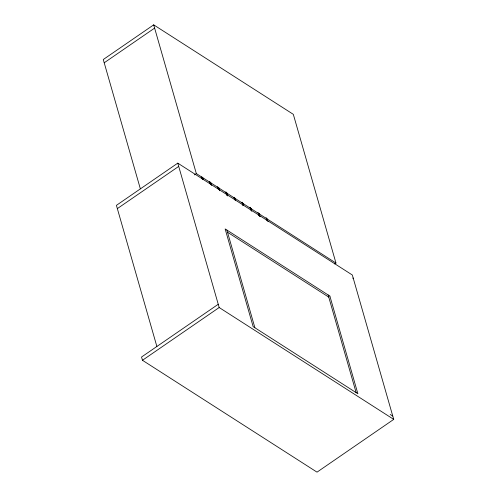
<?xml version="1.0" encoding="UTF-8"?>
<svg xmlns="http://www.w3.org/2000/svg" width="497" height="497" viewBox="0 0 497 497"><rect width="100%" height="100%" fill="white"/><g stroke="black" fill="none" stroke-linecap="round" stroke-linejoin="round"><path stroke-width="0.75" d="M334.692 263.938L335.966 263.062L293.323 114.341L153.685 24.85L103.27 59.522L140.359 188.854M104.208 62.784L154.617 28.105M392.76 416.02L353.292 278.37L352.858 278.09L353.261 278.258L352.323 275.003L177.777 163.14L116.41 205.354L156.878 346.477M117.342 208.61L178.709 166.402M194.414 174.888L196.327 173.577L335.966 263.062M218.245 304.27L141.533 357.032L142.471 360.288L317.018 472.15L393.73 419.387L392.792 416.126L390.176 414.448M142.471 360.288L219.177 307.525L393.73 419.387M227.508 232.229L328.747 297.107M328.126 294.932L356.138 392.636M267.075 218.692L268.013 221.724M266.1 217.58L266.951 220.556M259.173 213.629L260.03 216.605M258.999 213.517L259.856 216.493M258.415 213.263L259.055 215.493M258.03 212.412L258.881 215.381M251.103 208.454L251.743 210.685M250.929 208.342L251.78 211.318M250.128 207.348L250.768 209.579M249.954 207.237L250.805 210.206M243.033 203.285L243.673 205.516M242.853 203.174L243.493 205.404M242.058 202.173L242.698 204.404M242.095 202.807L242.946 205.777M235.168 198.856L235.597 200.341M234.572 197.253L235.423 200.229M234.199 197.744L234.621 199.229M234.025 197.632L234.659 199.862M226.887 192.935L227.738 195.911M226.713 192.824L227.564 195.799M225.911 191.823L226.762 194.799M225.949 192.457L226.8 195.433M218.81 187.76L219.662 190.736M218.637 187.649L219.276 189.879M218.053 187.394L218.475 188.885M217.661 186.543L218.518 189.512M226.887 230.055L254.899 327.759M210.74 182.592L211.38 184.822M210.566 182.48L211.418 185.449M209.765 181.48L210.405 183.71M209.591 181.368L210.442 184.344M202.664 177.417L203.304 179.647M202.49 177.305L203.13 179.535M201.906 177.05L202.546 179.28M201.732 176.938L202.372 179.168M153.685 24.85L196.327 173.577M177.777 163.14L219.177 307.525M329.865 296.057L225.141 228.937L253.153 326.641L357.883 393.754L329.865 296.057"/></g></svg>
